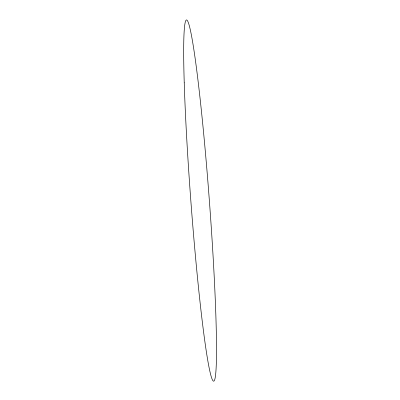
<?xml version="1.0" encoding="UTF-8"?>
<svg xmlns="http://www.w3.org/2000/svg" width="400" height="400" viewBox="0 0 400 400"><rect width="100%" height="100%" fill="white"/><g stroke="black" fill="none" stroke-linecap="round" stroke-linejoin="round"><path stroke-width="0.6" d="M184.235 82.845A181.07 9.24 85.7 0 0 211.53 377.575A181.07 9.24 85.7 0 0 204.24 139.58A181.07 9.24 85.7 0 0 184.235 82.845"/></g></svg>
